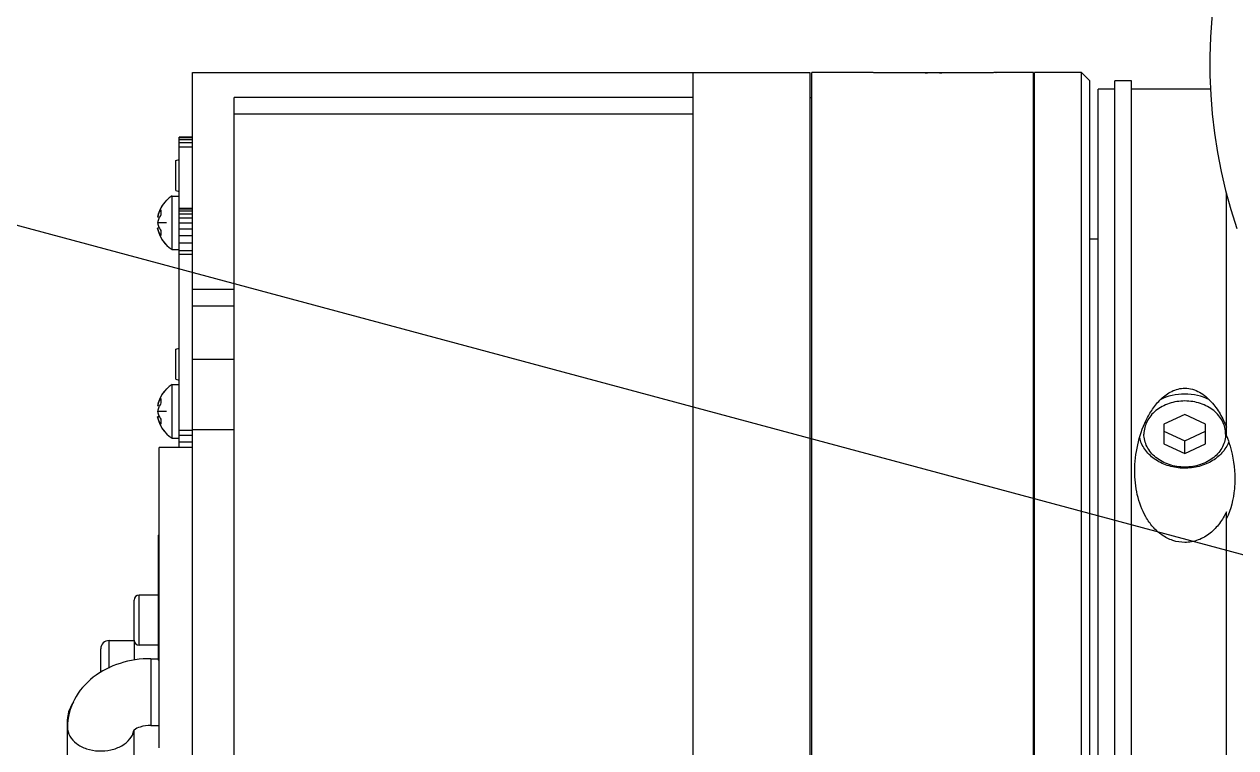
# Model space of a CAD drawing. Header units: millimetres. Extents: x 0 to 841, y 0 to 594.
# Drawn here: x 249.77 to 286.08, y 323.95 to 345.64 of the extents above; entities that cross this region are included whole.
import ezdxf

# ---------------------------------------------------------------- set-up
doc = ezdxf.new("R2010")
doc.units = ezdxf.units.MM
doc.header["$LTSCALE"] = 46.255
doc.layers.get('0').update_dxf_attribs({"linetype": 'CONTINUOUS'})
for name, color, linetype in [('AXIS', 7, 'CONTINUOUS'), ('COSMETIC', 7, 'CONTINUOUS'), ('NOTE', 7, 'CONTINUOUS')]:
    doc.layers.add(name, color=color, linetype=linetype)
doc.styles.get("Standard").update_dxf_attribs({"font": 'txt', "width": 0.85})
doc.dimstyles.get("Standard").update_dxf_attribs({"dimtxt": 3.5, "dimasz": 3.5, "dimexe": 1.5, "dimexo": 1, "dimtad": 1, "dimtxsty": 'STANDARD', "dimblk": '_FILLED', "dimblk1": '_FILLED', "dimblk2": '_FILLED', "dimcen": 0.09, "dimadec": 0, "dimazin": 0, "dimtol": 1, "dimtp": 0.01, "dimtm": 0.01, "dimtfac": 1, "dimtofl": 0, "dimtmove": 0, "dimatfit": 3, "dimldrblk": '_FILLED', "dimfxl": 1, "dimtolj": 1, "dimarcsym": 0})

# ---------------------------------------------------------------- blocks, each defined once
blk = doc.blocks.new('_FILLED')
at = {"color": 0, "linetype": 'BYBLOCK'}
blk.add_solid([(0, 0), (-1, 0.214), (-1, -0.214)], dxfattribs=at)

msp = doc.modelspace()

# ---------------------------------------------------------------- linework, layer by layer
at = {"color": 7, "linetype": 'CONTINUOUS'}
for p, q in [((254.814, 320.85), (254.814, 344.201)), ((254.814, 344.201), (273.314, 344.201)), ((269.814, 344.201), (269.814, 311.834)), ((273.314, 344.201), (273.314, 311.834)), ((281.455, 312.718), (281.455, 344.201)), ((281.705, 343.951), (281.455, 344.201)), ((281.705, 312.718), (281.705, 343.951)), ((282.455, 312.951), (282.455, 343.951)), ((282.955, 343.951), (282.455, 343.951)), ((282.955, 312.951), (282.955, 343.951)), ((281.955, 313.201), (281.955, 343.701)), ((282.455, 343.701), (281.955, 343.701)), ((285.326, 343.701), (282.955, 343.701)), ((256.064, 318.198), (256.064, 343.443)), ((269.814, 343.443), (256.064, 343.443)), ((269.814, 342.943), (256.064, 342.943)), ((254.314, 341.562), (254.416, 341.589)), ((254.314, 340.656), (254.314, 341.562)), ((280.024, 341.674), (280.055, 341.674)), ((254.314, 340.656), (254.416, 340.628)), ((254.199, 338.894), (254.199, 340.494)), ((254.199, 340.494), (254.416, 340.494)), ((285.805, 333.305), (285.805, 340.599)), ((280.024, 340.174), (280.055, 340.174)), ((253.823, 339.854), (253.767, 339.862)), ((253.823, 339.535), (253.767, 339.527)), ((281.955, 339.201), (281.705, 339.201)), ((254.199, 338.894), (254.416, 338.894)), ((256.064, 337.688), (254.814, 337.688)), ((256.064, 337.189), (254.814, 337.189)), ((254.314, 335.905), (254.416, 335.932)), ((254.314, 334.999), (254.314, 335.905)), ((254.814, 335.605), (256.064, 335.605)), ((254.199, 333.238), (254.199, 334.838)), ((254.199, 334.838), (254.416, 334.838)), ((254.314, 334.999), (254.416, 334.971)), ((253.823, 334.197), (253.767, 334.205)), ((280.024, 334.368), (280.055, 334.368)), ((253.823, 333.878), (253.767, 333.87)), ((284.555, 333.941), (283.93, 333.649)), ((285.18, 333.649), (284.555, 333.941)), ((254.416, 333.46), (254.416, 333.638)), ((254.814, 333.49), (256.064, 333.49)), ((283.93, 333.649), (283.93, 333.065)), ((283.93, 333.448), (284.555, 333.156)), ((284.555, 333.156), (285.18, 333.448)), ((285.18, 333.065), (285.18, 333.649)), ((254.199, 333.238), (254.416, 333.238)), ((283.93, 333.065), (284.555, 332.774)), ((284.555, 332.774), (284.555, 333.156)), ((284.555, 332.774), (285.18, 333.065)), ((253.814, 323.952), (253.814, 332.951)), ((280.024, 332.868), (280.055, 332.868)), ((285.805, 312.951), (285.805, 331.03)), ((253.794, 330.326), (253.814, 330.346)), ((253.794, 326.576), (253.794, 330.326)), ((253.064, 327.18), (253.064, 328.38)), ((253.214, 327.03), (253.214, 328.53)), ((253.794, 328.53), (253.214, 328.53)), ((252.064, 326.208), (252.064, 326.916)), ((252.314, 326.341), (252.314, 327.166)), ((252.314, 327.166), (253.064, 327.166)), ((253.064, 327.166), (253.064, 326.577)), ((253.794, 327.03), (253.214, 327.03)), ((253.564, 326.623), (253.564, 324.623)), ((253.564, 326.623), (253.794, 326.623)), ((253.794, 326.576), (253.814, 326.557)), ((251.064, 311.834), (251.064, 324.811)), ((251.064, 324.811), (251.064, 324.81)), ((253.064, 311.458), (253.064, 324.482)), ((253.564, 324.623), (253.814, 324.623)), ((280.024, 324.035), (280.055, 324.035))]:
    msp.add_line(p, q, dxfattribs=at)
at = {"color": 6, "linetype": 'CONTINUOUS'}
for p, q in [((254.416, 333.638), (254.416, 342.255)), ((254.814, 342.255), (254.416, 342.255)), ((254.814, 342.236), (254.416, 342.236)), ((254.814, 342.178), (254.416, 342.178)), ((254.814, 342.086), (254.416, 342.086)), ((254.814, 341.961), (254.416, 341.961)), ((254.814, 340.117), (254.416, 340.117)), ((254.814, 340.099), (254.416, 340.099)), ((254.814, 340.043), (254.416, 340.043)), ((254.814, 339.953), (254.416, 339.953)), ((254.814, 339.83), (254.416, 339.83)), ((254.814, 339.676), (254.416, 339.676)), ((254.814, 339.497), (254.416, 339.497)), ((254.814, 339.296), (254.416, 339.296)), ((254.814, 339.077), (254.416, 339.077)), ((254.814, 338.848), (254.416, 338.848)), ((254.814, 338.743), (254.416, 338.743)), ((254.416, 332.951), (254.416, 333.46)), ((254.814, 333.46), (254.416, 333.46)), ((254.814, 333.309), (254.416, 333.309)), ((254.814, 333.113), (254.416, 333.113))]:
    msp.add_line(p, q, dxfattribs=at)
at = {"color": 7, "linetype": 'CONTINUOUS'}
msp.add_lwpolyline([(251.245, 325.315), (251.205, 325.27), (251.093, 325.025), (251.064, 324.811)], dxfattribs=at)
for centre, radius, start, end in [((300.805, 344.451), 15.5, 130.1778, 198.553), ((254.692, 339.694), 0.94, 121.6366, 169.7188), ((254.23, 339.778), 0.47, 161.8813, 169.6995), ((254.363, 340.004), 0.503, 178.0676, 181.9324), ((254.32, 340.006), 0.46, 170.8612, 176.4528), ((254.343, 340.004), 0.483, 176.41, 178.0517), ((254.384, 340.004), 0.523, 181.918, 183.4745), ((254.409, 340.006), 0.549, 183.4889, 188.4595), ((254.692, 339.694), 0.94, 190.2812, 238.3634), ((254.37, 339.385), 0.51, 178.0808, 179.9952), ((254.356, 339.385), 0.495, 179.9957, 181.9466), ((254.417, 339.382), 0.557, 171.5747, 176.4768), ((254.384, 339.385), 0.524, 176.5265, 178.0822), ((254.344, 339.385), 0.483, 181.948, 183.5889), ((254.325, 339.383), 0.465, 183.5767, 189.1095), ((254.692, 334.038), 0.94, 121.6366, 169.7188), ((254.23, 334.121), 0.47, 161.8813, 169.6995), ((254.363, 334.347), 0.503, 178.0676, 181.9324), ((254.32, 334.349), 0.46, 170.8612, 176.4528), ((254.343, 334.347), 0.483, 176.41, 178.0517), ((254.384, 334.347), 0.523, 181.918, 183.4745), ((254.409, 334.349), 0.549, 183.4889, 188.4595), ((254.692, 334.038), 0.94, 190.2812, 238.3634), ((254.37, 333.728), 0.51, 178.0808, 179.9952), ((254.356, 333.728), 0.495, 179.9957, 181.9466), ((254.417, 333.725), 0.557, 171.5747, 176.4768), ((254.384, 333.728), 0.524, 176.5265, 178.0822), ((254.344, 333.728), 0.483, 181.948, 183.5889), ((254.325, 333.727), 0.465, 183.5767, 189.1095), ((253.214, 328.38), 0.15, 90, 180), ((252.314, 326.916), 0.25, 90, 180), ((253.214, 327.18), 0.15, 180, 270), ((253.226, 324.281), 0.259, 129.4975, 130.9607)]:
    msp.add_arc(centre, radius, start, end, dxfattribs=at)
at = {"color": 2, "linetype": 'CONTINUOUS'}
for points in [[(276.777, 344.184), (276.787, 344.185), (276.8, 344.187), (276.814, 344.188), (276.825, 344.189), (276.837, 344.191), (276.85, 344.192), (276.86, 344.193), (276.87, 344.194), (276.881, 344.194), (276.891, 344.195), (276.899, 344.196), (276.906, 344.196), (276.917, 344.197), (276.927, 344.197), (276.938, 344.198), (276.948, 344.198), (276.961, 344.199), (276.974, 344.199), (276.984, 344.199), (277, 344.2), (277.013, 344.2), (277.024, 344.2)], [(277.024, 344.2), (277.034, 344.2), (277.047, 344.2), (277.063, 344.199), (277.074, 344.199), (277.087, 344.199), (277.1, 344.198), (277.11, 344.198), (277.12, 344.197), (277.131, 344.197), (277.141, 344.196), (277.149, 344.196), (277.157, 344.195), (277.167, 344.195), (277.177, 344.194), (277.188, 344.193), (277.198, 344.192), (277.21, 344.191), (277.223, 344.19), (277.233, 344.188), (277.248, 344.187), (277.261, 344.185), (277.271, 344.184)]]:
    msp.add_open_spline(points, degree=3, knots=[0, 0, 0, 0, 0.125, 0.15625, 0.1875, 0.25, 0.3125, 0.34375, 0.375, 0.4375, 0.46875, 0.5, 0.53125, 0.5625, 0.625, 0.65625, 0.6875, 0.75, 0.8125, 0.84375, 0.875, 1, 1, 1, 1], dxfattribs=at)
at = {"color": 7, "linetype": 'CONTINUOUS'}
for points, knots in [([(253.783, 339.924), (253.792, 339.952), (253.816, 340.006), (253.848, 340.056), (253.866, 340.079)], [0, 0, 0, 0, 0.492492, 1, 1, 1, 1]), ([(253.866, 339.925), (253.862, 339.92), (253.847, 339.897), (253.833, 339.873), (253.823, 339.854)], [0, 0, 0, 0, 0.253764, 1, 1, 1, 1]), ([(253.823, 339.854), (253.816, 339.842), (253.792, 339.791), (253.775, 339.736), (253.767, 339.694)], [0, 0, 0, 0, 0.257256, 1, 1, 1, 1]), ([(253.767, 339.694), (253.77, 339.681), (253.782, 339.626), (253.803, 339.572), (253.823, 339.535)], [0, 0, 0, 0, 0.24406, 1, 1, 1, 1]), ([(253.823, 339.535), (253.826, 339.528), (253.839, 339.504), (253.854, 339.481), (253.866, 339.464)], [0, 0, 0, 0, 0.246387, 1, 1, 1, 1]), ([(253.866, 339.31), (253.841, 339.342), (253.799, 339.411), (253.774, 339.488), (253.767, 339.527)], [0, 0, 0, 0, 0.508609, 1, 1, 1, 1]), ([(283.055, 332.249), (283.056, 332.512), (283.115, 333.035), (283.325, 333.659), (283.582, 334.112), (283.831, 334.418), (284.151, 334.662), (284.42, 334.733), (284.555, 334.733)], [0, 0, 0, 0, 0.250395, 0.497915, 0.621475, 0.745604, 0.871515, 1, 1, 1, 1]), ([(285.293, 334.384), (285.068, 334.5), (284.554, 334.616), (284.04, 334.499), (283.815, 334.383)], [0, 0, 0, 0, 0.500043, 1, 1, 1, 1]), ([(284.555, 334.733), (284.633, 334.733), (284.789, 334.71), (285.072, 334.587), (285.362, 334.336), (285.621, 333.968), (285.75, 333.699), (285.805, 333.561)], [0, 0, 0, 0, 0.129393, 0.257222, 0.506981, 0.753719, 1, 1, 1, 1]), ([(253.823, 334.198), (253.816, 334.185), (253.792, 334.134), (253.775, 334.079), (253.767, 334.038)], [0, 0, 0, 0, 0.257256, 1, 1, 1, 1]), ([(253.783, 334.268), (253.792, 334.295), (253.816, 334.349), (253.848, 334.399), (253.866, 334.422)], [0, 0, 0, 0, 0.492492, 1, 1, 1, 1]), ([(253.866, 334.268), (253.862, 334.263), (253.847, 334.24), (253.833, 334.216), (253.823, 334.198)], [0, 0, 0, 0, 0.253764, 1, 1, 1, 1]), ([(285.78, 333.357), (285.78, 333.422), (285.764, 333.554), (285.693, 333.742), (285.578, 333.915), (285.423, 334.066), (285.237, 334.189), (284.951, 334.311), (284.555, 334.374), (284.159, 334.311), (283.874, 334.189), (283.687, 334.066), (283.533, 333.915), (283.418, 333.742), (283.346, 333.554), (283.33, 333.422), (283.33, 333.357)], [0, 0, 0, 0, 0.055939, 0.11296, 0.171938, 0.233375, 0.297368, 0.363635, 0.5, 0.636365, 0.702632, 0.766625, 0.828062, 0.88704, 0.944061, 1, 1, 1, 1]), ([(253.767, 334.038), (253.77, 334.024), (253.782, 333.969), (253.803, 333.916), (253.823, 333.878)], [0, 0, 0, 0, 0.24406, 1, 1, 1, 1]), ([(253.866, 333.653), (253.841, 333.685), (253.799, 333.754), (253.774, 333.831), (253.767, 333.87)], [0, 0, 0, 0, 0.508609, 1, 1, 1, 1]), ([(253.823, 333.878), (253.826, 333.872), (253.839, 333.847), (253.854, 333.824), (253.866, 333.807)], [0, 0, 0, 0, 0.246387, 1, 1, 1, 1]), ([(285.871, 333.123), (285.849, 333.063), (285.791, 332.946), (285.628, 332.73), (285.344, 332.51), (284.929, 332.354), (284.474, 332.315), (284.028, 332.396), (283.637, 332.59), (283.386, 332.837), (283.255, 333.067), (283.215, 333.189), (283.202, 333.25)], [0, 0, 0, 0, 0.056799, 0.115424, 0.238608, 0.369433, 0.504328, 0.63832, 0.766737, 0.88689, 0.944185, 1, 1, 1, 1]), ([(285.78, 333.357), (285.78, 333.292), (285.764, 333.161), (285.693, 332.973), (285.578, 332.8), (285.423, 332.649), (285.237, 332.526), (284.951, 332.404), (284.555, 332.341), (284.159, 332.404), (283.874, 332.526), (283.687, 332.649), (283.533, 332.8), (283.418, 332.973), (283.346, 333.161), (283.33, 333.292), (283.33, 333.357)], [0, 0, 0, 0, 0.055939, 0.11296, 0.171938, 0.233375, 0.297368, 0.363635, 0.5, 0.636365, 0.702632, 0.766625, 0.828062, 0.88704, 0.944061, 1, 1, 1, 1]), ([(285.805, 333.305), (285.847, 333.204), (285.991, 332.789), (286.055, 332.346), (286.055, 332.016)], [0, 0, 0, 0, 0.248997, 1, 1, 1, 1]), ([(284.555, 330.107), (284.434, 330.107), (284.189, 330.148), (283.86, 330.318), (283.589, 330.566), (283.311, 330.963), (283.102, 331.534), (283.055, 332.012), (283.055, 332.249)], [0, 0, 0, 0, 0.126412, 0.25271, 0.378818, 0.504549, 0.753572, 1, 1, 1, 1]), ([(286.055, 332.016), (286.055, 331.914), (286.037, 331.506), (285.937, 331.098), (285.805, 330.821)], [0, 0, 0, 0, 0.249147, 1, 1, 1, 1]), ([(285.805, 331.03), (285.747, 330.907), (285.609, 330.671), (285.326, 330.37), (284.967, 330.159), (284.692, 330.107), (284.555, 330.107)], [0, 0, 0, 0, 0.249062, 0.499015, 0.749442, 1, 1, 1, 1]), ([(253.564, 326.623), (253.252, 326.623), (252.635, 326.532), (251.812, 326.117), (251.214, 325.436), (251.064, 324.849), (251.064, 324.562)], [0, 0, 0, 0, 0.261558, 0.514643, 0.759073, 1, 1, 1, 1]), ([(251.134, 325.065), (251.123, 325.045), (251.083, 324.966), (251.064, 324.876), (251.064, 324.811)], [0, 0, 0, 0, 0.260546, 1, 1, 1, 1]), ([(251.064, 324.562), (251.064, 324.473), (251.119, 324.281), (251.333, 324.056), (251.638, 323.905), (251.996, 323.841), (252.363, 323.871), (252.692, 323.992), (252.944, 324.191), (253.037, 324.375), (253.054, 324.466)], [0, 0, 0, 0, 0.103717, 0.219277, 0.350269, 0.492103, 0.635767, 0.771586, 0.892878, 1, 1, 1, 1]), ([(253.564, 324.623), (253.456, 324.623), (253.279, 324.598), (253.113, 324.524), (253.061, 324.481)], [0, 0, 0, 0, 0.614755, 1, 1, 1, 1])]:
    msp.add_open_spline(points, degree=3, knots=knots, dxfattribs=at)
msp.add_open_spline([(253.056, 324.477), (253.052, 324.473), (253.048, 324.47), (253.044, 324.466)], degree=3, dxfattribs=at)
at = {"layer": 'AXIS', "color": 7, "linetype": 'CONTINUOUS'}
for p, q in [((273.374, 312.718), (273.374, 344.201)), ((275.149, 344.201), (273.374, 344.201)), ((278.76, 344.184), (275.288, 344.184)), ((280.024, 344.201), (278.899, 344.201)), ((280.024, 312.718), (280.024, 344.201)), ((280.055, 312.718), (280.055, 344.201)), ((281.455, 344.201), (280.055, 344.201)), ((273.314, 343.451), (273.374, 343.451)), ((254.814, 332.951), (253.814, 332.951))]:
    msp.add_line(p, q, dxfattribs=at)
for points, knots in [([(275.288, 344.184), (275.254, 344.188), (275.208, 344.192), (275.162, 344.202), (275.149, 344.201)], [0, 0, 0, 0, 0.72908, 1, 1, 1, 1]), ([(278.899, 344.201), (278.886, 344.202), (278.84, 344.192), (278.794, 344.188), (278.76, 344.184)], [0, 0, 0, 0, 0.27092, 1, 1, 1, 1]), ([(278.891, 344.2), (278.893, 344.2), (278.895, 344.201), (278.899, 344.201), (278.899, 344.201)], [0, 0, 0, 0, 0.746467, 1, 1, 1, 1])]:
    msp.add_open_spline(points, degree=3, knots=knots, dxfattribs=at)
at = {"layer": 'COSMETIC', "color": 7, "linetype": 'CONTINUOUS'}
for p, q in [((254.035, 339.694), (253.767, 339.694)), ((254.035, 334.038), (253.767, 334.038))]:
    msp.add_line(p, q, dxfattribs=at)
for centre, start, end in [((254.692, 339.694), 134.3646, 169.7188), ((254.692, 339.694), 190.2812, 225.6354), ((254.692, 334.038), 134.3646, 169.7188), ((254.692, 334.038), 190.2812, 225.6354)]:
    msp.add_arc(centre, 0.94, start, end, dxfattribs=at)

# ---------------------------------------------------------------- leaders
at = {"layer": 'NOTE', "color": 2, "linetype": 'CONTINUOUS'}
for points in [[(300.393, 344.841), (247.907, 384.297), (241.907, 384.297)], [(294.702, 327.48), (229.138, 345.099), (223.138, 345.099)]]:
    msp.add_leader(points, dimstyle='STANDARD', override={"dimtad": 0, "dimldrblk": 'DOT'}, dxfattribs=at)

doc.saveas('drawing.dxf')
